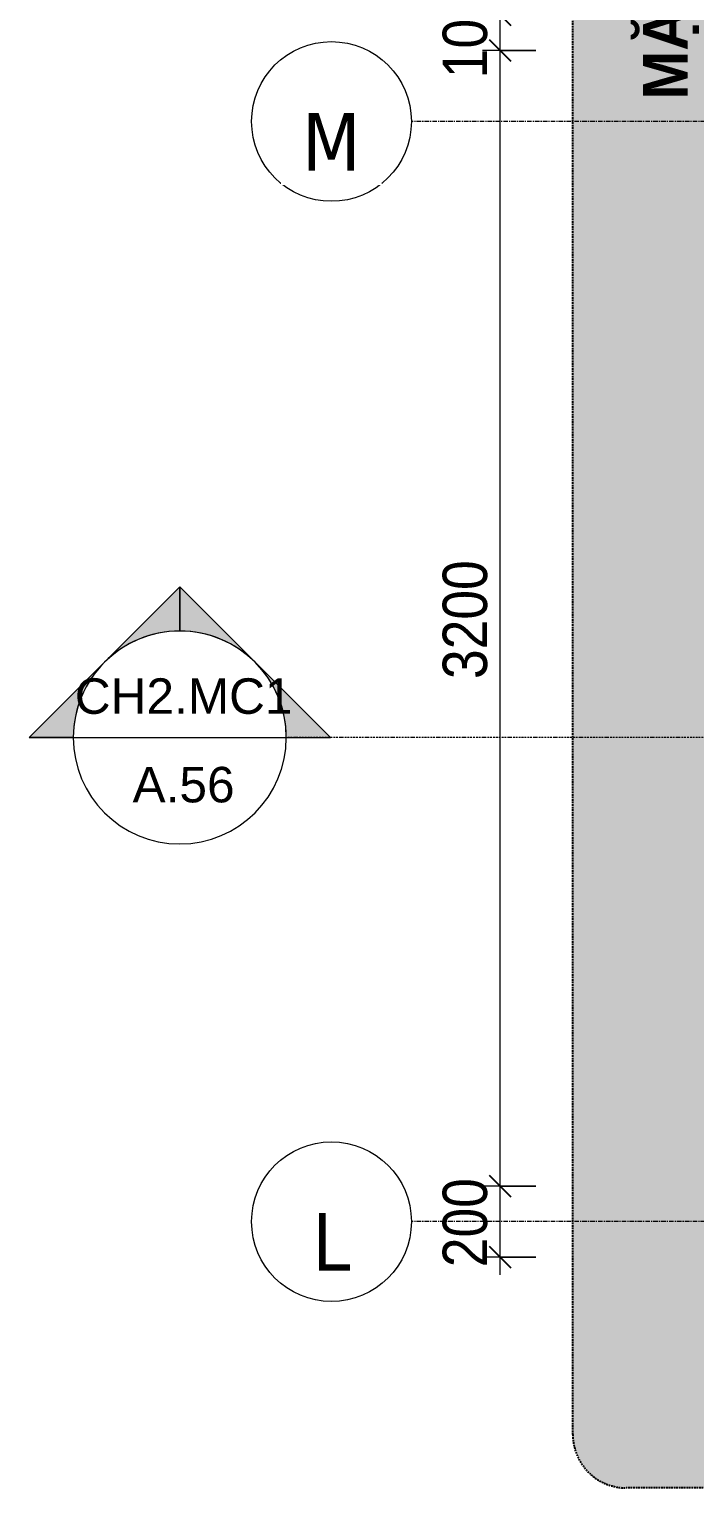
# Model space of a CAD drawing. Header units: millimetres. Extents: x 31499 to 223976, y 3719 to 80291.
# Drawn here: x 31521 to 33396, y 69187 to 73297 of the extents above; entities that cross this region are included whole.
import ezdxf

# ---------------------------------------------------------------- set-up
doc = ezdxf.new("R2010")
doc.units = ezdxf.units.MM
for name, pattern in [('Dash - Tight', [4.5, 3, -1.5]), ('Dash Dot 3_16_', [7.9375, 4.7625, -1.5875, 0, -1.5875]), ('Grid Line', [22.225, 12.7, -3.175, 3.175, -3.175]), ('Hidden', [7.14375, 4.7625, -2.38125])]:
    doc.linetypes.add(name, pattern=pattern)
for name, color, linetype, lineweight in [('A-ANNO-DIMS', 211, 'Continuous', 9), ('A-ANNO-DIMS-50', 211, 'Continuous', 9), ('A-DETL-GENF-3', 92, 'Dash - Tight', 18), ('A-DETL-GENF-4', 92, 'Hidden', 25), ('G-ANNO-SYMB', 111, 'Continuous', 9), ('G-ANNO-SYMB-1', 111, 'Dash Dot 3_16_', 18), ('G-ANNO-TEXT-1', 7, 'Continuous', 9), ('S-GRID-1', 1, 'Grid Line', 9), ('S-GRID-IDEN', 1, 'Continuous', 9)]:
    doc.layers.add(name, color=color, linetype=linetype, lineweight=lineweight)
doc.layers.add('A-DETL-GENF-2', color=7, linetype='Continuous', lineweight=18, transparency=0.2)
doc.styles.add('Arial', font='arial.ttf', dxfattribs={"height": 100})
doc.styles.add('Arial_B_2', font='arialbd.ttf', dxfattribs={"width": 0.95, "height": 125})
doc.styles.add('Tahoma_B', font='tahomabd.ttf', dxfattribs={"height": 162.5})
doc.styles.add('UTM Avo', font='', dxfattribs={"width": 0.9, "height": 125})
doc.styles.get('UTM Avo').set_extended_font_data('UTM Avo')
doc.dimstyles.new('1_Dim_chi_tiet_2_5', dxfattribs={"dimscale": 304.8, "dimtxt": 124.912619, "dimasz": 0.19685, "dimexe": 0.164042, "dimexo": 0.0625, "dimgap": 0.016404, "dimtad": 1, "dimdec": 0, "dimrnd": 5, "dimzin": 0, "dimdsep": 46, "dimtxsty": 'UTM Avo', "dimblk1": 'OBLIQUE', "dimblk2": 'OBLIQUE', "dimsah": 1, "dimcen": 0.09, "dimdle": 0.164042, "dimazin": 0, "dimtfac": 1, "dimtdec": 4, "dimtix": 1, "dimtmove": 0, "dimatfit": 3, "dimfxl": 0.328084, "dimfxlon": 1, "dimtvp": 1, "dimtolj": 1, "dimtzin": 0, "dimarcsym": 2})

# ---------------------------------------------------------------- blocks, each defined once
blk = doc.blocks.new('BORDER VIEW - BORDER VIEW-3749566-TKCS_CĂN HỘ LOẠI 2A - MẶT BẰNG')
at = {"layer": 'A-DETL-GENF-4'}
for p, q in [((0, 150), (0, 9485)), ((9825.9, 0), (150, 0))]:
    blk.add_line(p, q, dxfattribs=at)
blk.add_arc((150, 150), 150, 180, 270, dxfattribs=at)
blk = doc.blocks.new('Grid - M_Grid Head - Circle-353313-TKCS_CĂN HỘ LOẠI 2A - MẶT BẰNG')
at = {"layer": 'S-GRID-IDEN'}
blk.add_circle((0, 0), 4.5, dxfattribs=at)
blk = doc.blocks.new('Section - M_Section Head - Filled-352373-TKCS_CĂN HỘ LOẠI 2A - MẶT BẰNG')
at = {"layer": 'G-ANNO-SYMB'}
h = blk.add_hatch(color=256, dxfattribs=at)
edge = h.paths.add_edge_path()
edge.add_line((-6, 8.485), (-6, 6))
edge.add_arc((-6, 0), 6, 90, 135)
edge.add_line((-10.243, 4.243), (-6, 8.485))
h = blk.add_hatch(color=256, dxfattribs=at)
edge = h.paths.add_edge_path()
edge.add_line((-6, 8.485), (-1.757, 4.243))
edge.add_arc((-6, 0), 6, 45, 90)
edge.add_line((-6, 6), (-6, 8.485))
h = blk.add_hatch(color=256, dxfattribs=at)
edge = h.paths.add_edge_path()
edge.add_line((-14.485, 0), (-10.243, 4.243))
edge.add_arc((-6, 0), 6, 135, 180)
edge.add_line((-12, 0), (-14.485, 0))
h = blk.add_hatch(color=256, dxfattribs=at)
edge = h.paths.add_edge_path()
edge.add_line((2.485, 0), (0, 0))
edge.add_arc((-6, 0), 6, 360, 405)
edge.add_line((-1.757, 4.243), (2.485, 0))
for p, q in [((-6, 8.485), (-14.485, 0)), ((-6, 8.485), (-10.243, 4.243)), ((-6, 8.485), (2.485, 0)), ((-6, 6), (-6, 8.485)), ((-6, 8.485), (-6, 6)), ((-1.757, 4.243), (-6, 8.485)), ((-10.243, 4.243), (-14.485, 0)), ((2.485, 0), (-1.757, 4.243)), ((-14.485, 0), (-12, 0)), ((0, 0), (2.485, 0)), ((-12, 0), (-14.485, 0)), ((0, 0), (2.485, 0))]:
    blk.add_line(p, q, dxfattribs=at)
for start, end in [(360, 180), (90, 135), (45, 90), (135, 180), (360, 45), (180, 360)]:
    blk.add_arc((-6, 0), 6, start, end, dxfattribs=at)
blk = doc.blocks.new('DIMBLOCK13-TKCS_CĂN HỘ LOẠI 2A - MẶT BẰNG')
at = {"layer": 'A-ANNO-DIMS-50'}
for p, q in [((32948.3, 70036.9), (32798.3, 70036.9)), ((32848.3, 69786.9), (32848.3, 70036.9)), ((32848.3, 70036.9), (32948.3, 70036.9)), ((32948.3, 69836.9), (32798.3, 69836.9)), ((32848.3, 69836.9), (32948.3, 69836.9))]:
    blk.add_line(p, q, dxfattribs=at)
at = {"layer": 'A-ANNO-DIMS-50', "lineweight": 25}
for p, q in [((32848.3, 70036.9), (32818.3, 70066.9)), ((32848.3, 70036.9), (32878.3, 70006.9)), ((32848.3, 69836.9), (32818.3, 69866.9)), ((32848.3, 69836.9), (32878.3, 69806.9))]:
    blk.add_line(p, q, dxfattribs=at)
at = {"layer": 'A-ANNO-DIMS-50', "color": 0, "insert": (32686, 69808.6), "char_height": 125, "width": 308.118, "attachment_point": 1, "rotation": 90, "line_spacing_factor": 1.110334, "style": 'UTM Avo'}
blk.add_mtext('200', dxfattribs=at)
blk = doc.blocks.new('_Oblique')
at = {"color": 0, "linetype": 'ByBlock', "lineweight": -2}
blk.add_line((-0.5, -0.5), (0.5, 0.5), dxfattribs=at)
blk = doc.blocks.new('DIMBLOCK14-TKCS_CĂN HỘ LOẠI 2A - MẶT BẰNG')
at = {"layer": 'A-ANNO-DIMS-50', "lineweight": 25}
for p, q in [((32848.3, 73236.9), (32818.3, 73266.9)), ((32848.3, 73236.9), (32878.3, 73206.9)), ((32848.3, 70036.9), (32818.3, 70066.9)), ((32848.3, 70036.9), (32878.3, 70006.9))]:
    blk.add_line(p, q, dxfattribs=at)
at = {"layer": 'A-ANNO-DIMS-50'}
for p, q in [((32948.3, 73236.9), (32798.3, 73236.9)), ((32848.3, 70036.9), (32848.3, 73236.9)), ((32848.3, 73236.9), (32948.3, 73236.9)), ((32948.3, 70036.9), (32798.3, 70036.9)), ((32848.3, 70036.9), (32948.3, 70036.9))]:
    blk.add_line(p, q, dxfattribs=at)
at = {"layer": 'A-ANNO-DIMS-50', "color": 0, "insert": (32686, 71465.8), "char_height": 125, "width": 410.824, "attachment_point": 1, "rotation": 90, "line_spacing_factor": 1.110334, "style": 'UTM Avo'}
blk.add_mtext('3200', dxfattribs=at)
blk = doc.blocks.new('DIMBLOCK15-TKCS_CĂN HỘ LOẠI 2A - MẶT BẰNG')
at = {"layer": 'A-ANNO-DIMS-50', "lineweight": 25}
for p, q in [((32848.3, 73336.9), (32818.3, 73366.9)), ((32848.3, 73336.9), (32878.3, 73306.9)), ((32848.3, 73236.9), (32818.3, 73266.9)), ((32848.3, 73236.9), (32878.3, 73206.9))]:
    blk.add_line(p, q, dxfattribs=at)
at = {"layer": 'A-ANNO-DIMS-50'}
for p, q in [((32948.3, 73336.9), (32798.3, 73336.9)), ((32848.3, 73236.9), (32848.3, 73336.9)), ((32848.3, 73336.9), (32948.3, 73336.9)), ((32948.3, 73236.9), (32798.3, 73236.9)), ((32848.3, 73236.9), (32948.3, 73236.9))]:
    blk.add_line(p, q, dxfattribs=at)
at = {"layer": 'A-ANNO-DIMS-50', "color": 0, "insert": (32686, 73158.6), "char_height": 125, "width": 308.118, "attachment_point": 1, "rotation": 90, "line_spacing_factor": 1.110334, "style": 'UTM Avo'}
blk.add_mtext('100', dxfattribs=at)

msp = doc.modelspace()

# ---------------------------------------------------------------- hatches: boundary and pattern name
at = {"layer": 'A-DETL-GENF-2'}
h = msp.add_hatch(color=256, dxfattribs=at)
h.paths.add_polyline_path([(38862.6, 69186.9), (42878.4, 69186.9), (42917.2, 69192.1), (42953.4, 69207), (42984.5, 69230.9), (43008.3, 69261.9), (43023.3, 69298.1), (43028.4, 69336.9), (43028.4, 78671.9), (43023.3, 78710.7), (43008.3, 78746.9), (42984.5, 78778), (42953.4, 78801.8), (42917.2, 78816.8), (42878.4, 78821.9), (33202.6, 78821.9), (33163.7, 78816.8), (33127.6, 78801.8), (33096.5, 78778), (33072.7, 78746.9), (33057.7, 78710.7), (33052.6, 78668.1), (33052.6, 69336.9), (33057.7, 69298.1), (33072.7, 69261.9), (33096.5, 69230.9), (33127.6, 69207), (33163.7, 69192.1), (33202.6, 69186.9), (38852.6, 69186.9)])
h.paths.add_polyline_path([(37495.5, 69694.2), (37483, 69695.9), (37471.4, 69700.7), (37461.4, 69708.3), (37453.7, 69718.3), (37448.9, 69729.9), (37447.3, 69742.4), (37450.5, 69742.4), (37452.3, 69729.9), (37457.7, 69718.3), (37463.6, 69710.6), (37473, 69703.4), (37483.8, 69698.9), (37495.5, 69697.4), (37507.9, 69699.2), (37519.5, 69704.6), (37527.3, 69710.6), (37534.4, 69719.9), (37538.9, 69730.7), (37540.5, 69742.4), (37543.6, 69742.4), (37542, 69729.9), (37537.2, 69718.3), (37529.5, 69708.3), (37518, 69700), (37507.1, 69695.7), (37503.3, 69695.2)])
h.paths.add_polyline_path([(38042.6, 69761.9), (37552.6, 69761.9), (37552.6, 69836.9), (34352.6, 69836.9), (34352.6, 69761.9), (33652.6, 69761.9), (33652.6, 76536.9), (36152.6, 76536.9), (36152.6, 78036.9), (34052.6, 78036.9), (34052.6, 77886.9), (33652.6, 77886.9), (33652.6, 78238.6), (42252.6, 78238.6), (42252.6, 78640.2), (42652.6, 78640.2), (42652.2, 74516.9), (42052.6, 74516.9), (42052.6, 69836.9), (38852.6, 69836.9), (38852.6, 69761.9), (38052.6, 69761.9)])
h.paths.add_polyline_path([(42369, 73111.9), (42252.6, 73111.9), (42252.6, 73311.9), (42652.6, 73311.9), (42652.6, 73111.9), (42472.5, 73111.9)])

# ---------------------------------------------------------------- linework, layer by layer
at = {"layer": 'G-ANNO-SYMB'}
msp.add_line((31645.4, 71301.1), (32245.4, 71301.1), dxfattribs=at)
at = {"layer": 'G-ANNO-SYMB-1'}
msp.add_line((44350.6, 71301.1), (32245.4, 71301.1), dxfattribs=at)
at = {"layer": 'S-GRID-1'}
for p, q in [((33847.7, 73036.9), (32597.7, 73036.9)), ((33847.7, 69936.9), (32597.7, 69936.9))]:
    msp.add_line(p, q, dxfattribs=at)

# ---------------------------------------------------------------- block references
at = {"layer": 'A-DETL-GENF-3'}
msp.add_blockref('BORDER VIEW - BORDER VIEW-3749566-TKCS_CĂN HỘ LOẠI 2A - MẶT BẰNG', (33052.6, 69186.9), dxfattribs=at)
at = {"layer": 'G-ANNO-SYMB', "xscale": 49.99999999999998, "yscale": 49.99999999999998, "zscale": 49.99999999999998}
msp.add_blockref('Section - M_Section Head - Filled-352373-TKCS_CĂN HỘ LOẠI 2A - MẶT BẰNG', (32245.4, 71301.1), dxfattribs=at)
at = {"layer": 'S-GRID-IDEN', "xscale": 49.99999999999998, "yscale": 49.99999999999998, "zscale": 49.99999999999998, "rotation": 89.99999999999982}
for p in [(32372.7, 73036.9), (32372.7, 69936.9)]:
    msp.add_blockref('Grid - M_Grid Head - Circle-353313-TKCS_CĂN HỘ LOẠI 2A - MẶT BẰNG', p, dxfattribs=at)

# ---------------------------------------------------------------- texts
at = {"layer": 'G-ANNO-SYMB', "char_height": 100, "attachment_point": 5, "line_spacing_factor": 0.936439, "style": 'Arial'}
for s, insert, width in [('\\pt635,1270,1905,2540,3175,3810,4445,5080,5715,6350,6985,7620,8255,8890,9525,10160,10795,11430,12065,12700,13335,13970,14605,15240,15875,16510,17145,17780,18415,19050,19685,20320;CH2.MC1', (31956.3, 71417.1), 625), ('\\pt635,1270,1905,2540,3175,3810,4445,5080,5715,6350,6985,7620,8255,8890,9525,10160,10795,11430,12065,12700,13335,13970,14605,15240,15875,16510,17145,17780,18415,19050,19685,20320;A.56', (31956.1, 71167.6), 297.5)]:
    msp.add_mtext(s, dxfattribs=dict(at, insert=insert, width=width))
at = {"layer": 'G-ANNO-TEXT-1', "insert": (33411.7, 73710.9), "char_height": 125, "width": 1350.9, "attachment_point": 5, "rotation": 90, "line_spacing_factor": 0.936439, "style": 'Arial_B_2'}
msp.add_mtext('\\pt570,1140,1710,2280,2850,3420,3990,4560,5130,5700,6270,6840,7410,7980,8550,9120,9690,10260,10830,11400,11970,12540,13110,13680,14250,14820,15390,15960,16530,17100,17670,18240;MẶT TIẾP GIÁP\\PBÊN NGOÀI', dxfattribs=at)

# ---------------------------------------------------------------- dimensions: what is measured, and where the dimension line sits
at = {"layer": 'A-ANNO-DIMS'}
for base, p1, p2, override, picture, middle in [((32848.3, 73336.9), (32948.3, 73236.9), (32948.3, 73336.9), {"dimpost": '<>', "dimfxl": 100}, 'DIMBLOCK15-TKCS_CĂN HỘ LOẠI 2A - MẶT BẰNG', (32778.7, 73286.9)), ((32848.3, 73236.9), (32948.3, 70036.9), (32948.3, 73236.9), {"dimpost": '<>', "dimfxl": 3200}, 'DIMBLOCK14-TKCS_CĂN HỘ LOẠI 2A - MẶT BẰNG', (32778.7, 71636.9)), ((32848.3, 70036.9), (32948.3, 69836.9), (32948.3, 70036.9), {"dimpost": '<>', "dimfxl": 200}, 'DIMBLOCK13-TKCS_CĂN HỘ LOẠI 2A - MẶT BẰNG', (32778.7, 69936.9))]:
    dim = msp.add_linear_dim(base=base, p1=p1, p2=p2, angle=90, dimstyle='1_Dim_chi_tiet_2_5', override=override, dxfattribs=at)
    dim.commit()
    dim.dimension.update_dxf_attribs({"geometry": picture, "text_midpoint": middle})

# ---------------------------------------------------------------- next in the draw order: texts
at = {"layer": 'S-GRID-IDEN', "char_height": 162.5, "attachment_point": 5, "line_spacing_factor": 0.996129, "style": 'Tahoma_B', "bg_fill": 3, "box_fill_scale": 1.25, "bg_fill_color": 256, "bg_fill_true_color": 13158600, "bg_fill_transparency": 0}
for s, insert, width in [('\\pt634.99962,1269.99925,1905.0005,2540.00013,3174.99975,3809.99937,4445.00062,5080.00025,5714.99987,6349.9995,6985.00075,7620.00037,8255,8889.99962,9524.99925,10160.0005,10795.00013,11429.99975,12064.99938,12700.00063,13335.00025,13969.99988,14604.9995,15240.00075,15875.00038,16510,17144.99963,17779.99925,18415.0005,19050.00013,19684.99975,20319.99938;M', (32372.3, 72979.6), 202), ('\\pt634.99962,1269.99925,1905.0005,2540.00013,3174.99975,3809.99937,4445.00062,5080.00025,5714.99987,6349.9995,6985.00075,7620.00037,8255,8889.99962,9524.99925,10160.0005,10795.00013,11429.99975,12064.99938,12700.00063,13335.00025,13969.99988,14604.9995,15240.00075,15875.00038,16510,17144.99963,17779.99925,18415.0005,19050.00013,19684.99975,20319.99938;L', (32372.3, 69879.7), 129)]:
    msp.add_mtext(s, dxfattribs=dict(at, insert=insert, width=width))

doc.saveas('drawing.dxf')
